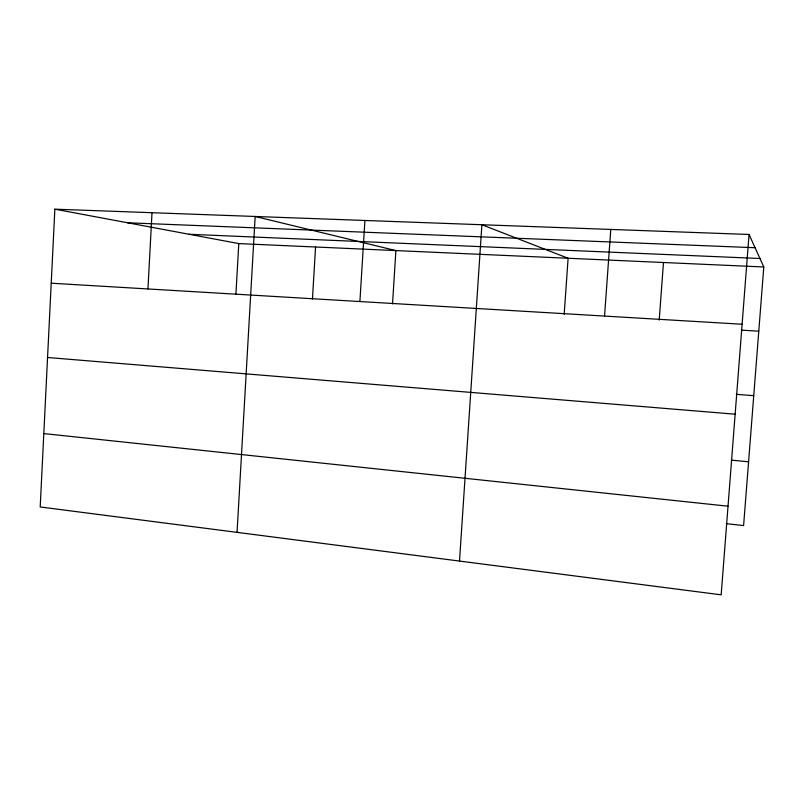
<?xml version="1.0" encoding="UTF-8"?>
<svg xmlns="http://www.w3.org/2000/svg" width="804" height="804" viewBox="0 0 804 804"><rect width="100%" height="100%" fill="white"/><g stroke="black" fill="none" stroke-linecap="round" stroke-linejoin="round"><path stroke-width="1.21" d="M54.863 209.171L40.2 506.962L721.168 594.829L749.057 234.477L54.863 209.171L238.788 243.582L763.8 266.978L743.599 525.585L726.313 523.665M147.956 288.958L152.006 212.718M235.904 294.375L238.788 243.582M237.049 532.359L255.169 216.477L395.89 250.587L392.523 303.902M312.454 299.038L315.57 247.009M359.901 301.54L364.916 220.477M459.506 561.061L481.897 224.738L568.106 258.255L564.177 314.334M604.558 316.072L610.779 229.441M659.21 320.092L663.471 262.506M127.565 222.778L755.067 247.722M189.01 234.265L759.961 258.506M51.215 283.209L742.112 324.243M741.298 330.132L758.785 331.198M736.323 394.332L753.75 395.679M47.557 357.499L735.147 414.201M731.228 460.139L748.584 461.777M43.818 433.577L728.022 506.198M749.057 234.477L763.8 266.978"/></g></svg>
